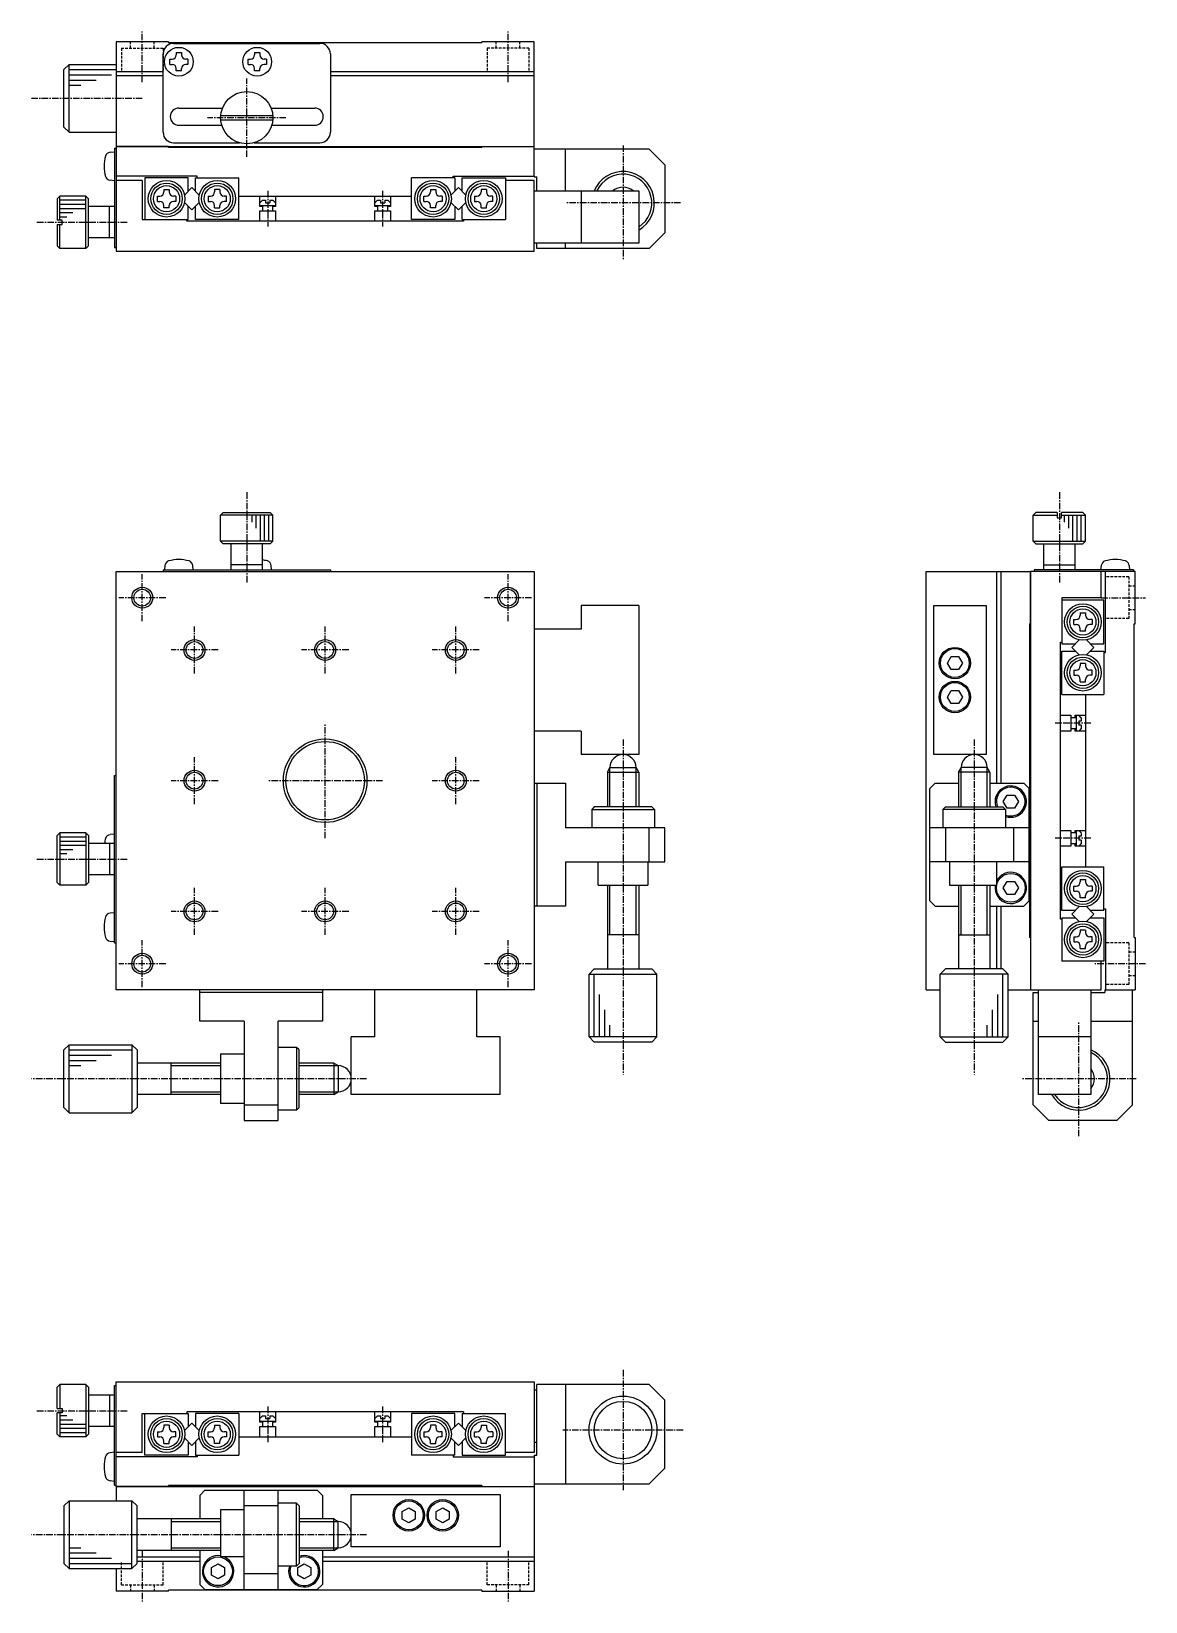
# Model space of a CAD drawing. Extents: x 1043 to 1507, y 99 to 399.
# Drawn here: x 1293.5 to 1506.7, y 99.1 to 399.4 of the extents above; entities that cross this region are included whole.
import ezdxf

# ---------------------------------------------------------------- set-up
doc = ezdxf.new("R2010")
doc.units = 0
doc.linetypes.add('CENTER', pattern=[2, 1.25, -0.25, 0.25, -0.25])
doc.linetypes.add('DASHED', pattern=[0.75, 0.5, -0.25])
doc.layers.get('0').update_dxf_attribs({"linetype": 'CONTINUOUS'})
doc.layers.add('CENTER', color=1, linetype='CENTER')

msp = doc.modelspace()

# ---------------------------------------------------------------- linework, layer by layer
at = {"color": 7, "linetype": 'CONTINUOUS'}
for p, q in [((1309.67, 397.36), (1309.67, 377.36)), ((1319.67, 397.36), (1309.67, 397.36)), ((1319.67, 397.36), (1319.67, 397.16)), ((1379.67, 397.16), (1319.67, 397.16)), ((1320.67, 397.06), (1348.67, 397.06)), ((1379.67, 397.16), (1379.67, 397.36)), ((1389.67, 397.36), (1379.67, 397.36)), ((1389.67, 377.36), (1389.67, 397.36)), ((1318.67, 380.06), (1318.67, 395.06)), ((1319.92, 394.06), (1320.37, 394.06)), ((1319.92, 393.06), (1319.92, 394.06)), ((1321.17, 395.31), (1321.17, 394.86)), ((1321.17, 395.31), (1322.17, 395.31)), ((1322.17, 395.31), (1322.17, 394.86)), ((1323.42, 394.06), (1322.97, 394.06)), ((1323.42, 394.06), (1323.42, 393.06)), ((1334.92, 394.06), (1335.37, 394.06)), ((1334.92, 393.06), (1334.92, 394.06)), ((1336.17, 395.31), (1336.17, 394.86)), ((1336.17, 395.31), (1337.17, 395.31)), ((1337.17, 395.31), (1337.17, 394.86)), ((1338.42, 394.06), (1337.97, 394.06)), ((1338.42, 394.06), (1338.42, 393.06)), ((1350.67, 395.06), (1350.67, 380.06)), ((1299.67, 392.06), (1300.67, 393.06)), ((1299.67, 381.06), (1299.67, 392.06)), ((1300.67, 393.06), (1309.67, 393.06)), ((1318.67, 391.66), (1309.67, 391.66)), ((1318.67, 390.86), (1309.67, 390.86)), ((1319.92, 393.06), (1320.37, 393.06)), ((1321.17, 391.81), (1321.17, 392.26)), ((1322.17, 391.81), (1321.17, 391.81)), ((1322.17, 391.81), (1322.17, 392.26)), ((1323.42, 393.06), (1322.97, 393.06)), ((1334.92, 393.06), (1335.37, 393.06)), ((1336.17, 391.81), (1336.17, 392.26)), ((1337.17, 391.81), (1336.17, 391.81)), ((1337.17, 391.81), (1337.17, 392.26)), ((1338.42, 393.06), (1337.97, 393.06)), ((1389.67, 391.66), (1350.67, 391.66)), ((1389.67, 390.86), (1350.67, 390.86)), ((1321.67, 384.71), (1330.03, 384.71)), ((1339.32, 384.71), (1347.67, 384.71)), ((1321.67, 381.41), (1329.89, 381.41)), ((1329.69, 383.26), (1339.66, 383.26)), ((1329.69, 382.46), (1339.66, 382.46)), ((1339.46, 381.41), (1347.67, 381.41)), ((1299.67, 381.06), (1300.67, 380.06)), ((1300.67, 380.06), (1309.67, 380.06)), ((1308.53, 376.24), (1309.37, 376.31)), ((1309.37, 377.06), (1309.67, 377.06)), ((1309.37, 377.06), (1309.37, 358.06)), ((1319.67, 377.36), (1309.67, 377.36)), ((1309.67, 377.36), (1309.67, 357.36)), ((1309.67, 377.36), (1389.67, 377.36)), ((1319.67, 377.16), (1319.67, 377.36)), ((1379.67, 377.16), (1319.67, 377.16)), ((1320.67, 378.06), (1333.27, 378.06)), ((1336.07, 378.06), (1348.67, 378.06)), ((1379.67, 377.16), (1379.67, 377.36)), ((1379.67, 377.36), (1389.67, 377.36)), ((1389.67, 371.56), (1389.67, 377.36)), ((1411.67, 376.86), (1389.67, 376.86)), ((1395.67, 368.86), (1395.67, 376.86)), ((1411.67, 376.86), (1414.67, 373.86)), ((1414.67, 373.86), (1414.67, 360.86)), ((1309.37, 370.81), (1308.53, 370.89)), ((1325.17, 371.66), (1309.67, 371.66)), ((1314.67, 370.86), (1309.67, 370.86)), ((1314.67, 370.86), (1314.67, 363.36)), ((1315.17, 371.36), (1315.17, 363.36)), ((1323.47, 371.36), (1315.17, 371.36)), ((1324.17, 369.48), (1322.75, 368.06)), ((1323.47, 368.78), (1323.47, 371.36)), ((1325.59, 368.06), (1324.17, 369.48)), ((1324.87, 368.78), (1324.87, 371.36)), ((1324.87, 371.36), (1333.17, 371.36)), ((1325.17, 371.36), (1325.17, 371.66)), ((1333.17, 363.36), (1333.17, 371.36)), ((1374.47, 371.36), (1366.17, 371.36)), ((1366.17, 363.36), (1366.17, 371.36)), ((1373.75, 368.06), (1375.17, 369.48)), ((1374.17, 371.36), (1374.17, 371.66)), ((1374.17, 371.66), (1389.67, 371.66)), ((1374.47, 371.36), (1374.47, 368.78)), ((1375.17, 369.48), (1376.59, 368.06)), ((1375.87, 368.78), (1375.87, 371.36)), ((1375.87, 371.36), (1384.17, 371.36)), ((1384.17, 371.36), (1384.17, 363.36)), ((1389.67, 370.86), (1384.17, 370.86)), ((1389.67, 371.56), (1390.17, 371.56)), ((1389.67, 357.36), (1389.67, 370.86)), ((1390.17, 368.86), (1390.17, 371.56)), ((1298.87, 367.86), (1298.37, 367.36)), ((1298.37, 367.36), (1298.37, 363.26)), ((1303.87, 367.86), (1298.87, 367.86)), ((1304.37, 367.36), (1303.87, 367.86)), ((1304.37, 358.36), (1304.37, 367.36)), ((1317.57, 367.86), (1318.02, 367.86)), ((1317.57, 366.86), (1317.57, 367.86)), ((1317.57, 366.86), (1318.02, 366.86)), ((1318.82, 369.11), (1318.82, 368.66)), ((1318.82, 369.11), (1319.82, 369.11)), ((1319.82, 369.11), (1319.82, 368.66)), ((1321.07, 367.86), (1320.62, 367.86)), ((1321.07, 366.86), (1320.62, 366.86)), ((1321.07, 367.86), (1321.07, 366.86)), ((1322.75, 366.66), (1324.17, 365.24)), ((1324.17, 365.24), (1325.59, 366.66)), ((1327.27, 367.86), (1327.72, 367.86)), ((1327.27, 367.86), (1327.27, 366.86)), ((1327.27, 366.86), (1327.72, 366.86)), ((1328.52, 369.11), (1328.52, 368.66)), ((1329.52, 369.11), (1328.52, 369.11)), ((1329.52, 369.11), (1329.52, 368.66)), ((1330.77, 367.86), (1330.32, 367.86)), ((1330.77, 366.86), (1330.32, 366.86)), ((1330.77, 366.86), (1330.77, 367.86)), ((1333.17, 367.86), (1366.17, 367.86)), ((1337.17, 365.86), (1337.17, 367.86)), ((1337.67, 367.06), (1337.17, 366.56)), ((1337.67, 367.06), (1338.27, 367.06)), ((1338.27, 367.06), (1338.27, 366.56)), ((1338.27, 366.56), (1339.07, 366.56)), ((1339.07, 367.06), (1339.07, 366.56)), ((1339.07, 367.06), (1339.67, 367.06)), ((1339.67, 367.06), (1340.17, 366.56)), ((1340.17, 367.86), (1340.17, 365.86)), ((1359.17, 365.86), (1359.17, 367.86)), ((1359.67, 367.06), (1359.17, 366.56)), ((1359.67, 367.06), (1360.27, 367.06)), ((1360.27, 367.06), (1360.27, 366.56)), ((1360.27, 366.56), (1361.07, 366.56)), ((1361.07, 367.06), (1361.07, 366.56)), ((1361.07, 367.06), (1361.67, 367.06)), ((1361.67, 367.06), (1362.17, 366.56)), ((1362.17, 367.86), (1362.17, 365.86)), ((1368.57, 367.86), (1369.02, 367.86)), ((1368.57, 366.86), (1368.57, 367.86)), ((1368.57, 366.86), (1369.02, 366.86)), ((1369.82, 369.11), (1369.82, 368.66)), ((1369.82, 369.11), (1370.82, 369.11)), ((1370.82, 369.11), (1370.82, 368.66)), ((1372.07, 367.86), (1371.62, 367.86)), ((1372.07, 366.86), (1371.62, 366.86)), ((1372.07, 367.86), (1372.07, 366.86)), ((1375.17, 365.24), (1373.75, 366.66)), ((1376.59, 366.66), (1375.17, 365.24)), ((1378.27, 367.86), (1378.72, 367.86)), ((1378.27, 367.86), (1378.27, 366.86)), ((1378.27, 366.86), (1378.72, 366.86)), ((1379.52, 369.11), (1379.52, 368.66)), ((1380.52, 369.11), (1379.52, 369.11)), ((1380.52, 369.11), (1380.52, 368.66)), ((1381.77, 367.86), (1381.32, 367.86)), ((1381.77, 366.86), (1381.32, 366.86)), ((1381.77, 366.86), (1381.77, 367.86)), ((1389.67, 368.86), (1409.67, 368.86)), ((1398.67, 368.86), (1398.67, 358.86)), ((1409.67, 368.86), (1409.67, 358.86)), ((1309.37, 365.86), (1304.37, 365.86)), ((1308.37, 359.86), (1308.37, 365.86)), ((1318.82, 365.61), (1318.82, 366.06)), ((1319.82, 365.61), (1318.82, 365.61)), ((1319.82, 365.61), (1319.82, 366.06)), ((1323.47, 363.36), (1323.47, 365.94)), ((1324.87, 363.36), (1324.87, 365.94)), ((1328.52, 365.61), (1328.52, 366.06)), ((1328.52, 365.61), (1329.52, 365.61)), ((1329.52, 365.61), (1329.52, 366.06)), ((1337.17, 366.06), (1340.17, 366.06)), ((1337.67, 365.86), (1337.17, 365.86)), ((1337.17, 365.06), (1340.17, 365.06)), ((1337.17, 363.06), (1337.17, 365.06)), ((1337.67, 366.06), (1337.67, 365.06)), ((1339.67, 365.06), (1339.67, 366.06)), ((1340.17, 365.86), (1339.67, 365.86)), ((1340.17, 365.06), (1340.17, 363.06)), ((1359.17, 366.06), (1362.17, 366.06)), ((1359.67, 365.86), (1359.17, 365.86)), ((1359.17, 363.06), (1359.17, 365.06)), ((1359.17, 365.06), (1362.17, 365.06)), ((1359.67, 366.06), (1359.67, 365.06)), ((1361.67, 365.06), (1361.67, 366.06)), ((1362.17, 365.86), (1361.67, 365.86)), ((1362.17, 365.06), (1362.17, 363.06)), ((1369.82, 365.61), (1369.82, 366.06)), ((1370.82, 365.61), (1369.82, 365.61)), ((1370.82, 365.61), (1370.82, 366.06)), ((1374.47, 365.94), (1374.47, 363.36)), ((1375.87, 363.36), (1375.87, 365.94)), ((1379.52, 365.61), (1379.52, 366.06)), ((1379.52, 365.61), (1380.52, 365.61)), ((1380.52, 365.61), (1380.52, 366.06)), ((1299.37, 363.26), (1298.37, 363.26)), ((1298.37, 362.46), (1299.37, 362.46)), ((1298.37, 362.46), (1298.37, 358.36)), ((1299.37, 362.46), (1299.37, 363.26)), ((1314.67, 363.36), (1323.47, 363.36)), ((1323.17, 363.06), (1323.17, 363.36)), ((1376.17, 363.06), (1323.17, 363.06)), ((1333.17, 363.36), (1324.87, 363.36)), ((1374.47, 363.36), (1366.17, 363.36)), ((1375.87, 363.36), (1384.17, 363.36)), ((1376.17, 363.36), (1376.17, 363.06)), ((1411.67, 357.86), (1414.67, 360.86)), ((1298.37, 358.36), (1298.87, 357.86)), ((1303.87, 357.86), (1298.87, 357.86)), ((1303.87, 357.86), (1304.37, 358.36)), ((1309.37, 359.86), (1304.37, 359.86)), ((1309.37, 358.06), (1309.67, 358.06)), ((1309.67, 357.36), (1389.67, 357.36)), ((1409.67, 358.86), (1389.67, 358.86)), ((1390.17, 357.86), (1390.17, 358.86)), ((1411.67, 357.86), (1390.17, 357.86)), ((1395.67, 357.86), (1395.67, 358.86)), ((1329.67, 306.86), (1330.17, 307.36)), ((1329.67, 301.86), (1329.67, 306.86)), ((1330.17, 307.36), (1339.17, 307.36)), ((1339.17, 307.36), (1339.67, 306.86)), ((1339.67, 301.86), (1339.67, 306.86)), ((1485.67, 307.36), (1485.17, 306.86)), ((1485.17, 301.86), (1485.17, 306.86)), ((1489.77, 307.36), (1485.67, 307.36)), ((1489.77, 307.36), (1489.77, 306.36)), ((1489.77, 306.36), (1490.57, 306.36)), ((1494.67, 307.36), (1490.57, 307.36)), ((1490.57, 306.36), (1490.57, 307.36)), ((1495.17, 306.86), (1494.67, 307.36)), ((1495.17, 301.86), (1495.17, 306.86)), ((1330.17, 301.36), (1329.67, 301.86)), ((1339.17, 301.36), (1330.17, 301.36)), ((1331.67, 296.36), (1331.67, 301.36)), ((1337.67, 296.36), (1337.67, 301.36)), ((1339.67, 301.86), (1339.17, 301.36)), ((1485.17, 301.86), (1485.67, 301.36)), ((1485.67, 301.36), (1494.67, 301.36)), ((1487.17, 296.36), (1487.17, 301.36)), ((1493.17, 296.36), (1493.17, 301.36)), ((1494.67, 301.36), (1495.17, 301.86)), ((1337.67, 297.36), (1331.67, 297.36)), ((1487.17, 297.36), (1493.17, 297.36)), ((1309.67, 296.06), (1389.67, 296.06)), ((1309.67, 216.06), (1309.67, 296.06)), ((1318.67, 296.36), (1318.67, 296.06)), ((1318.67, 296.36), (1350.67, 296.36)), ((1319, 297.21), (1318.92, 296.36)), ((1324.42, 296.36), (1324.35, 297.21)), ((1339.42, 296.36), (1339.35, 297.21)), ((1350.67, 296.36), (1350.67, 296.06)), ((1389.67, 296.06), (1389.67, 216.06)), ((1464.67, 296.06), (1484.67, 296.06)), ((1464.67, 216.06), (1464.67, 296.06)), ((1478.17, 296.06), (1478.17, 255.56)), ((1478.97, 296.06), (1478.97, 255.56)), ((1484.67, 286.06), (1484.67, 296.06)), ((1504.67, 296.06), (1484.67, 296.06)), ((1484.67, 296.06), (1484.67, 216.06)), ((1485.37, 296.36), (1485.37, 296.06)), ((1504.37, 296.36), (1485.37, 296.36)), ((1498.12, 296.36), (1498.2, 297.21)), ((1498.17, 291.06), (1498.17, 296.06)), ((1498.97, 280.56), (1498.97, 296.06)), ((1503.55, 297.21), (1503.62, 296.36)), ((1504.37, 296.36), (1504.37, 296.06)), ((1504.67, 286.06), (1504.67, 296.06)), ((1398.67, 289.56), (1398.67, 285.06)), ((1409.67, 289.56), (1398.67, 289.56)), ((1409.67, 289.56), (1409.67, 261.06)), ((1466.17, 261.06), (1466.17, 289.56)), ((1466.17, 289.56), (1476.17, 289.56)), ((1476.17, 289.56), (1476.17, 261.06)), ((1498.17, 291.06), (1490.67, 291.06)), ((1490.67, 291.06), (1490.67, 282.26)), ((1498.67, 290.56), (1490.67, 290.56)), ((1498.67, 282.26), (1498.67, 290.56)), ((1484.47, 286.06), (1484.47, 226.06)), ((1484.47, 286.06), (1484.67, 286.06)), ((1492.92, 286.91), (1493.37, 286.91)), ((1492.92, 285.91), (1492.92, 286.91)), ((1492.92, 285.91), (1493.37, 285.91)), ((1494.17, 288.16), (1494.17, 287.71)), ((1494.17, 288.16), (1495.17, 288.16)), ((1495.17, 288.16), (1495.17, 287.71)), ((1496.42, 286.91), (1495.97, 286.91)), ((1496.42, 285.91), (1495.97, 285.91)), ((1496.42, 286.91), (1496.42, 285.91)), ((1504.47, 286.06), (1504.67, 286.06)), ((1504.47, 226.06), (1504.47, 286.06)), ((1398.67, 285.06), (1389.67, 285.06)), ((1490.37, 282.56), (1490.67, 282.56)), ((1490.37, 229.56), (1490.37, 282.56)), ((1493.97, 282.98), (1492.55, 281.56)), ((1494.17, 284.66), (1494.17, 285.11)), ((1495.17, 284.66), (1494.17, 284.66)), ((1495.17, 284.66), (1495.17, 285.11)), ((1496.79, 281.56), (1495.37, 282.98)), ((1468.73, 278.56), (1469.45, 279.81)), ((1469.45, 279.81), (1470.89, 279.81)), ((1470.89, 279.81), (1471.62, 278.56)), ((1490.67, 282.26), (1493.25, 282.26)), ((1490.67, 280.86), (1493.25, 280.86)), ((1490.67, 272.56), (1490.67, 280.86)), ((1492.55, 281.56), (1493.97, 280.14)), ((1495.37, 280.14), (1496.79, 281.56)), ((1496.09, 282.26), (1498.67, 282.26)), ((1496.09, 280.86), (1498.67, 280.86)), ((1498.67, 280.86), (1498.67, 272.56)), ((1498.67, 280.56), (1498.97, 280.56)), ((1469.45, 277.31), (1468.73, 278.56)), ((1470.89, 277.31), (1469.45, 277.31)), ((1471.62, 278.56), (1470.89, 277.31)), ((1492.92, 277.21), (1493.37, 277.21)), ((1492.92, 277.21), (1492.92, 276.21)), ((1494.17, 278.46), (1494.17, 278.01)), ((1495.17, 278.46), (1494.17, 278.46)), ((1495.17, 278.46), (1495.17, 278.01)), ((1496.42, 277.21), (1495.97, 277.21)), ((1496.42, 276.21), (1496.42, 277.21)), ((1468.73, 272.06), (1469.45, 273.31)), ((1469.45, 273.31), (1470.89, 273.31)), ((1470.89, 273.31), (1471.62, 272.06)), ((1492.92, 276.21), (1493.37, 276.21)), ((1494.17, 274.96), (1494.17, 275.41)), ((1494.17, 274.96), (1495.17, 274.96)), ((1495.17, 274.96), (1495.17, 275.41)), ((1496.42, 276.21), (1495.97, 276.21)), ((1469.45, 270.81), (1468.73, 272.06)), ((1470.89, 270.81), (1469.45, 270.81)), ((1471.62, 272.06), (1470.89, 270.81)), ((1490.67, 272.56), (1498.67, 272.56)), ((1495.17, 272.56), (1495.17, 239.56)), ((1490.37, 268.56), (1492.37, 268.56)), ((1492.37, 268.56), (1492.37, 265.56)), ((1493.37, 268.06), (1492.37, 268.06)), ((1493.17, 268.56), (1495.17, 268.56)), ((1493.17, 268.06), (1493.17, 268.56)), ((1493.37, 268.56), (1493.37, 265.56)), ((1494.37, 268.06), (1493.87, 268.56)), ((1493.87, 267.46), (1493.87, 266.66)), ((1494.37, 267.46), (1493.87, 267.46)), ((1494.37, 268.06), (1494.37, 267.46)), ((1398.67, 265.56), (1389.67, 265.56)), ((1398.67, 265.56), (1398.67, 261.06)), ((1492.37, 265.56), (1490.37, 265.56)), ((1492.37, 266.06), (1493.37, 266.06)), ((1493.17, 265.56), (1493.17, 266.06)), ((1495.17, 265.56), (1493.17, 265.56)), ((1494.37, 266.66), (1493.87, 266.66)), ((1494.37, 266.06), (1493.87, 265.56)), ((1494.37, 266.66), (1494.37, 266.06)), ((1409.67, 261.06), (1398.67, 261.06)), ((1403.67, 257.7), (1404.17, 258.56)), ((1404.17, 258.56), (1409.17, 258.56)), ((1409.67, 257.7), (1409.17, 258.56)), ((1476.17, 261.06), (1466.17, 261.06)), ((1470.87, 257.7), (1471.37, 258.56)), ((1476.37, 258.56), (1471.37, 258.56)), ((1476.87, 257.7), (1476.37, 258.56)), ((1309.37, 257.06), (1309.67, 257.06)), ((1309.37, 225.06), (1309.37, 257.06)), ((1389.67, 255.56), (1395.67, 255.56)), ((1390.17, 255.56), (1390.17, 232.06)), ((1395.67, 255.56), (1395.67, 247.06)), ((1403.67, 257.7), (1409.67, 257.7)), ((1403.67, 257.7), (1403.67, 251.06)), ((1409.67, 257.7), (1409.67, 251.06)), ((1466.37, 255.56), (1465.37, 254.56)), ((1466.37, 255.56), (1470.87, 255.56)), ((1470.87, 257.7), (1470.87, 251.06)), ((1476.87, 257.7), (1470.87, 257.7)), ((1476.87, 257.7), (1476.87, 251.06)), ((1476.87, 255.56), (1483.37, 255.56)), ((1484.37, 254.56), (1483.37, 255.56)), ((1465.37, 233.06), (1465.37, 254.56)), ((1479.43, 252.06), (1480.15, 253.31)), ((1480.15, 253.31), (1481.59, 253.31)), ((1481.59, 253.31), (1482.32, 252.06)), ((1484.37, 233.06), (1484.37, 254.56)), ((1401.17, 251.06), (1400.67, 250.56)), ((1400.67, 250.56), (1400.67, 247.06)), ((1412.17, 251.06), (1401.17, 251.06)), ((1412.17, 251.06), (1412.67, 250.56)), ((1412.67, 250.56), (1412.67, 247.06)), ((1468.37, 251.06), (1467.87, 250.56)), ((1467.87, 250.56), (1467.87, 247.06)), ((1468.37, 251.06), (1479.37, 251.06)), ((1479.37, 251.06), (1479.87, 250.56)), ((1480.15, 250.81), (1479.43, 252.06)), ((1479.87, 250.56), (1479.87, 247.06)), ((1481.59, 250.81), (1480.15, 250.81)), ((1482.32, 252.06), (1481.59, 250.81)), ((1414.67, 247.06), (1395.67, 247.06)), ((1411.67, 240.56), (1411.67, 247.06)), ((1414.67, 240.56), (1414.67, 247.06)), ((1484.37, 247.06), (1465.37, 247.06)), ((1468.37, 247.06), (1468.37, 240.56)), ((1481.37, 247.06), (1481.37, 240.56)), ((1490.37, 246.56), (1492.37, 246.56)), ((1492.37, 246.56), (1492.37, 243.56)), ((1493.17, 246.56), (1495.17, 246.56)), ((1493.17, 246.06), (1493.17, 246.56)), ((1493.37, 246.56), (1493.37, 243.56)), ((1494.37, 246.06), (1493.87, 246.56)), ((1298.37, 245.56), (1298.87, 246.06)), ((1298.37, 236.56), (1298.37, 245.56)), ((1303.87, 246.06), (1298.87, 246.06)), ((1303.87, 246.06), (1304.37, 245.56)), ((1304.37, 245.56), (1304.37, 236.56)), ((1309.37, 244.06), (1304.37, 244.06)), ((1308.37, 244.06), (1308.37, 238.06)), ((1309.37, 245.81), (1308.53, 245.74)), ((1492.37, 243.56), (1490.37, 243.56)), ((1493.37, 246.06), (1492.37, 246.06)), ((1492.37, 244.06), (1493.37, 244.06)), ((1493.17, 243.56), (1493.17, 244.06)), ((1495.17, 243.56), (1493.17, 243.56)), ((1493.87, 245.46), (1493.87, 244.66)), ((1494.37, 245.46), (1493.87, 245.46)), ((1494.37, 244.66), (1493.87, 244.66)), ((1494.37, 244.06), (1493.87, 243.56)), ((1494.37, 246.06), (1494.37, 245.46)), ((1494.37, 244.66), (1494.37, 244.06)), ((1395.67, 240.56), (1414.67, 240.56)), ((1395.67, 240.56), (1395.67, 232.06)), ((1401.92, 236.06), (1401.92, 240.56)), ((1411.42, 240.56), (1411.42, 236.06)), ((1484.37, 240.56), (1465.37, 240.56)), ((1469.12, 240.56), (1469.12, 236.06)), ((1478.12, 240.56), (1478.12, 236.06)), ((1309.37, 238.06), (1304.37, 238.06)), ((1490.67, 231.26), (1490.67, 239.56)), ((1490.67, 239.56), (1498.67, 239.56)), ((1498.67, 231.26), (1498.67, 239.56)), ((1298.87, 236.06), (1298.37, 236.56)), ((1303.87, 236.06), (1298.87, 236.06)), ((1304.37, 236.56), (1303.87, 236.06)), ((1401.92, 236.06), (1411.42, 236.06)), ((1403.67, 236.06), (1403.67, 220.06)), ((1409.67, 236.06), (1409.67, 220.06)), ((1469.12, 236.06), (1478.12, 236.06)), ((1470.87, 236.06), (1470.87, 220.06)), ((1476.87, 236.06), (1476.87, 220.06)), ((1479.43, 235.56), (1480.15, 236.81)), ((1480.15, 234.31), (1479.43, 235.56)), ((1480.15, 236.81), (1481.59, 236.81)), ((1481.59, 234.31), (1480.15, 234.31)), ((1481.59, 236.81), (1482.32, 235.56)), ((1482.32, 235.56), (1481.59, 234.31)), ((1492.92, 235.91), (1493.37, 235.91)), ((1492.92, 234.91), (1492.92, 235.91)), ((1492.92, 234.91), (1493.37, 234.91)), ((1494.17, 237.16), (1494.17, 236.71)), ((1494.17, 237.16), (1495.17, 237.16)), ((1495.17, 237.16), (1495.17, 236.71)), ((1496.42, 235.91), (1495.97, 235.91)), ((1496.42, 234.91), (1495.97, 234.91)), ((1496.42, 235.91), (1496.42, 234.91)), ((1395.67, 232.06), (1389.67, 232.06)), ((1466.37, 232.06), (1465.37, 233.06)), ((1466.37, 232.06), (1470.87, 232.06)), ((1476.87, 232.06), (1483.37, 232.06)), ((1478.17, 232.06), (1478.17, 220.06)), ((1478.97, 232.06), (1478.97, 220.06)), ((1483.37, 232.06), (1484.37, 233.06)), ((1493.25, 231.26), (1490.67, 231.26)), ((1492.55, 230.56), (1493.97, 231.98)), ((1494.17, 233.66), (1494.17, 234.11)), ((1495.17, 233.66), (1494.17, 233.66)), ((1495.17, 233.66), (1495.17, 234.11)), ((1495.37, 231.98), (1496.79, 230.56)), ((1498.67, 231.26), (1496.09, 231.26)), ((1498.67, 231.56), (1498.97, 231.56)), ((1498.97, 231.56), (1498.97, 216.06)), ((1309.37, 230.81), (1308.53, 230.74)), ((1490.67, 229.56), (1490.37, 229.56)), ((1490.67, 229.86), (1493.25, 229.86)), ((1490.67, 229.86), (1490.67, 221.56)), ((1493.97, 229.14), (1492.55, 230.56)), ((1496.79, 230.56), (1495.37, 229.14)), ((1496.09, 229.86), (1498.67, 229.86)), ((1498.67, 229.86), (1498.67, 221.56)), ((1308.53, 225.39), (1309.37, 225.31)), ((1409.67, 226.56), (1403.67, 226.56)), ((1470.87, 226.56), (1476.87, 226.56)), ((1484.67, 226.06), (1484.47, 226.06)), ((1484.67, 226.06), (1484.67, 216.06)), ((1492.92, 226.21), (1493.37, 226.21)), ((1492.92, 226.21), (1492.92, 225.21)), ((1494.17, 227.46), (1494.17, 227.01)), ((1495.17, 227.46), (1494.17, 227.46)), ((1495.17, 227.46), (1495.17, 227.01)), ((1496.42, 226.21), (1495.97, 226.21)), ((1496.42, 225.21), (1496.42, 226.21)), ((1504.47, 226.06), (1504.67, 226.06)), ((1504.67, 226.06), (1504.67, 216.06)), ((1309.37, 225.06), (1309.67, 225.06)), ((1478.17, 225.06), (1478.17, 220.06)), ((1492.92, 225.21), (1493.37, 225.21)), ((1494.17, 223.96), (1494.17, 224.41)), ((1494.17, 223.96), (1495.17, 223.96)), ((1495.17, 223.96), (1495.17, 224.41)), ((1496.42, 225.21), (1495.97, 225.21)), ((1401.17, 220.06), (1400.17, 219.06)), ((1401.17, 220.06), (1412.17, 220.06)), ((1412.17, 220.06), (1413.17, 219.06)), ((1468.37, 220.06), (1467.37, 219.06)), ((1479.37, 220.06), (1468.37, 220.06)), ((1479.37, 220.06), (1480.37, 219.06)), ((1498.67, 221.56), (1490.67, 221.56)), ((1498.17, 216.06), (1498.17, 221.56)), ((1400.17, 207.06), (1400.17, 219.06)), ((1413.17, 207.06), (1413.17, 219.06)), ((1467.37, 207.06), (1467.37, 219.06)), ((1480.37, 207.06), (1480.37, 219.06)), ((1389.67, 216.06), (1309.67, 216.06)), ((1325.67, 210.06), (1325.67, 216.06)), ((1349.17, 215.56), (1325.67, 215.56)), ((1349.17, 216.06), (1349.17, 210.06)), ((1359.17, 207.06), (1359.17, 216.06)), ((1378.67, 207.06), (1378.67, 216.06)), ((1464.67, 216.06), (1467.37, 216.06)), ((1465.17, 216.06), (1465.37, 216.06)), ((1480.37, 216.06), (1484.67, 216.06)), ((1484.67, 216.06), (1498.17, 216.06)), ((1485.17, 194.06), (1485.17, 215.56)), ((1485.17, 215.56), (1486.17, 215.56)), ((1486.17, 196.06), (1486.17, 216.06)), ((1496.17, 216.06), (1496.17, 196.06)), ((1496.17, 215.56), (1498.87, 215.56)), ((1498.87, 216.06), (1498.87, 215.56)), ((1498.87, 216.06), (1504.67, 216.06)), ((1504.17, 194.06), (1504.17, 216.06)), ((1334.17, 210.06), (1325.67, 210.06)), ((1334.17, 210.06), (1334.17, 191.06)), ((1340.67, 191.06), (1340.67, 210.06)), ((1349.17, 210.06), (1340.67, 210.06)), ((1485.17, 210.06), (1486.17, 210.06)), ((1496.17, 210.06), (1504.17, 210.06)), ((1299.67, 204.56), (1300.67, 205.56)), ((1299.67, 193.56), (1299.67, 204.56)), ((1300.67, 205.56), (1312.67, 205.56)), ((1313.67, 204.56), (1312.67, 205.56)), ((1313.67, 204.56), (1313.67, 193.56)), ((1344.17, 205.06), (1340.67, 205.06)), ((1344.67, 204.56), (1344.17, 205.06)), ((1344.67, 193.56), (1344.67, 204.56)), ((1359.17, 207.06), (1354.67, 207.06)), ((1354.67, 196.06), (1354.67, 207.06)), ((1383.17, 207.06), (1378.67, 207.06)), ((1383.17, 196.06), (1383.17, 207.06)), ((1401.17, 206.06), (1400.17, 207.06)), ((1412.17, 206.06), (1401.17, 206.06)), ((1412.17, 206.06), (1413.17, 207.06)), ((1468.37, 206.06), (1467.37, 207.06)), ((1468.37, 206.06), (1479.37, 206.06)), ((1479.37, 206.06), (1480.37, 207.06)), ((1496.17, 207.06), (1486.17, 207.06)), ((1329.67, 202.06), (1313.67, 202.06)), ((1320.17, 196.06), (1320.17, 202.06)), ((1329.67, 203.81), (1329.67, 194.31)), ((1329.67, 203.81), (1334.17, 203.81)), ((1351.31, 202.06), (1344.67, 202.06)), ((1351.31, 202.06), (1352.17, 201.56)), ((1351.31, 202.06), (1351.31, 196.06)), ((1352.17, 201.56), (1352.17, 196.56)), ((1329.67, 196.06), (1313.67, 196.06)), ((1351.31, 196.06), (1344.67, 196.06)), ((1351.31, 196.06), (1352.17, 196.56)), ((1383.17, 196.06), (1354.67, 196.06)), ((1496.17, 196.06), (1486.17, 196.06)), ((1299.67, 193.56), (1300.67, 192.56)), ((1300.67, 192.56), (1312.67, 192.56)), ((1313.67, 193.56), (1312.67, 192.56)), ((1334.17, 194.31), (1329.67, 194.31)), ((1334.17, 194.06), (1340.67, 194.06)), ((1344.17, 193.06), (1340.67, 193.06)), ((1344.67, 193.56), (1344.17, 193.06)), ((1485.17, 194.06), (1488.17, 191.06)), ((1504.17, 194.06), (1501.17, 191.06)), ((1334.17, 191.06), (1340.67, 191.06)), ((1501.17, 191.06), (1488.17, 191.06)), ((1298.37, 140.06), (1298.87, 140.56)), ((1298.37, 135.96), (1298.37, 140.06)), ((1303.87, 140.56), (1298.87, 140.56)), ((1303.87, 140.56), (1304.37, 140.06)), ((1304.37, 140.06), (1304.37, 131.06)), ((1309.37, 138.56), (1304.37, 138.56)), ((1308.37, 138.56), (1308.37, 132.56)), ((1309.37, 140.36), (1309.67, 140.36)), ((1309.37, 121.36), (1309.37, 140.36)), ((1309.67, 121.06), (1309.67, 141.06)), ((1309.67, 141.06), (1389.67, 141.06)), ((1389.67, 141.06), (1389.67, 127.56)), ((1389.67, 139.56), (1390.17, 139.56)), ((1390.17, 127.06), (1390.17, 140.56)), ((1411.67, 140.56), (1390.17, 140.56)), ((1395.67, 140.56), (1395.67, 121.56)), ((1411.67, 140.56), (1414.67, 137.56)), ((1298.37, 135.96), (1299.37, 135.96)), ((1299.37, 135.16), (1298.37, 135.16)), ((1298.37, 131.06), (1298.37, 135.16)), ((1299.37, 135.96), (1299.37, 135.16)), ((1323.17, 135.36), (1323.17, 135.06)), ((1376.17, 135.36), (1323.17, 135.36)), ((1337.17, 133.36), (1337.17, 135.36)), ((1340.17, 135.36), (1340.17, 133.36)), ((1359.17, 133.36), (1359.17, 135.36)), ((1362.17, 135.36), (1362.17, 133.36)), ((1376.17, 135.36), (1376.17, 135.06)), ((1414.67, 124.56), (1414.67, 137.56)), ((1309.37, 132.56), (1304.37, 132.56)), ((1314.67, 127.56), (1314.67, 135.06)), ((1314.67, 135.06), (1323.47, 135.06)), ((1315.17, 127.06), (1315.17, 135.06)), ((1318.82, 132.81), (1318.82, 132.36)), ((1319.82, 132.81), (1318.82, 132.81)), ((1319.82, 132.81), (1319.82, 132.36)), ((1322.75, 131.76), (1324.17, 133.18)), ((1323.47, 135.06), (1323.47, 132.48)), ((1324.17, 133.18), (1325.59, 131.76)), ((1324.87, 135.06), (1324.87, 132.48)), ((1333.17, 135.06), (1324.87, 135.06)), ((1328.52, 132.81), (1328.52, 132.36)), ((1328.52, 132.81), (1329.52, 132.81)), ((1329.52, 132.81), (1329.52, 132.36)), ((1333.17, 135.06), (1333.17, 127.06)), ((1337.67, 134.56), (1337.17, 134.06)), ((1337.17, 133.56), (1340.17, 133.56)), ((1337.67, 133.36), (1337.17, 133.36)), ((1337.17, 132.56), (1340.17, 132.56)), ((1337.17, 130.56), (1337.17, 132.56)), ((1337.67, 134.56), (1338.27, 134.56)), ((1337.67, 133.56), (1337.67, 132.56)), ((1338.27, 134.56), (1338.27, 134.06)), ((1338.27, 134.06), (1339.07, 134.06)), ((1339.07, 134.56), (1339.07, 134.06)), ((1339.07, 134.56), (1339.67, 134.56)), ((1339.67, 134.56), (1340.17, 134.06)), ((1339.67, 132.56), (1339.67, 133.56)), ((1340.17, 133.36), (1339.67, 133.36)), ((1340.17, 132.56), (1340.17, 130.56)), ((1359.67, 134.56), (1359.17, 134.06)), ((1359.17, 133.56), (1362.17, 133.56)), ((1359.67, 133.36), (1359.17, 133.36)), ((1359.17, 130.56), (1359.17, 132.56)), ((1359.17, 132.56), (1362.17, 132.56)), ((1359.67, 134.56), (1360.27, 134.56)), ((1359.67, 133.56), (1359.67, 132.56)), ((1360.27, 134.56), (1360.27, 134.06)), ((1360.27, 134.06), (1361.07, 134.06)), ((1361.07, 134.56), (1361.07, 134.06)), ((1361.07, 134.56), (1361.67, 134.56)), ((1361.67, 134.56), (1362.17, 134.06)), ((1361.67, 132.56), (1361.67, 133.56)), ((1362.17, 133.36), (1361.67, 133.36)), ((1362.17, 132.56), (1362.17, 130.56)), ((1374.47, 135.06), (1366.17, 135.06)), ((1366.17, 135.06), (1366.17, 127.06)), ((1369.82, 132.81), (1369.82, 132.36)), ((1370.82, 132.81), (1369.82, 132.81)), ((1370.82, 132.81), (1370.82, 132.36)), ((1375.17, 133.18), (1373.75, 131.76)), ((1374.47, 132.48), (1374.47, 135.06)), ((1376.59, 131.76), (1375.17, 133.18)), ((1375.87, 135.06), (1375.87, 132.48)), ((1375.87, 135.06), (1384.17, 135.06)), ((1379.52, 132.81), (1379.52, 132.36)), ((1379.52, 132.81), (1380.52, 132.81)), ((1380.52, 132.81), (1380.52, 132.36)), ((1384.17, 127.06), (1384.17, 135.06)), ((1298.87, 130.56), (1298.37, 131.06)), ((1303.87, 130.56), (1298.87, 130.56)), ((1304.37, 131.06), (1303.87, 130.56)), ((1317.57, 131.56), (1318.02, 131.56)), ((1317.57, 131.56), (1317.57, 130.56)), ((1317.57, 130.56), (1318.02, 130.56)), ((1318.82, 129.31), (1318.82, 129.76)), ((1318.82, 129.31), (1319.82, 129.31)), ((1319.82, 129.31), (1319.82, 129.76)), ((1321.07, 131.56), (1320.62, 131.56)), ((1321.07, 130.56), (1320.62, 130.56)), ((1321.07, 130.56), (1321.07, 131.56)), ((1324.17, 128.94), (1322.75, 130.36)), ((1323.47, 129.64), (1323.47, 127.06)), ((1325.59, 130.36), (1324.17, 128.94)), ((1324.87, 129.64), (1324.87, 127.06)), ((1327.27, 131.56), (1327.72, 131.56)), ((1327.27, 130.56), (1327.27, 131.56)), ((1327.27, 130.56), (1327.72, 130.56)), ((1328.52, 129.31), (1328.52, 129.76)), ((1329.52, 129.31), (1328.52, 129.31)), ((1329.52, 129.31), (1329.52, 129.76)), ((1330.77, 131.56), (1330.32, 131.56)), ((1330.77, 130.56), (1330.32, 130.56)), ((1330.77, 131.56), (1330.77, 130.56)), ((1333.17, 130.56), (1366.17, 130.56)), ((1368.57, 131.56), (1369.02, 131.56)), ((1368.57, 131.56), (1368.57, 130.56)), ((1368.57, 130.56), (1369.02, 130.56)), ((1369.82, 129.31), (1369.82, 129.76)), ((1369.82, 129.31), (1370.82, 129.31)), ((1370.82, 129.31), (1370.82, 129.76)), ((1372.07, 131.56), (1371.62, 131.56)), ((1372.07, 130.56), (1371.62, 130.56)), ((1372.07, 130.56), (1372.07, 131.56)), ((1373.75, 130.36), (1375.17, 128.94)), ((1374.47, 127.06), (1374.47, 129.64)), ((1375.17, 128.94), (1376.59, 130.36)), ((1375.87, 129.64), (1375.87, 127.06)), ((1378.27, 131.56), (1378.72, 131.56)), ((1378.27, 130.56), (1378.27, 131.56)), ((1378.27, 130.56), (1378.72, 130.56)), ((1379.52, 129.31), (1379.52, 129.76)), ((1380.52, 129.31), (1379.52, 129.31)), ((1380.52, 129.31), (1380.52, 129.76)), ((1381.77, 131.56), (1381.32, 131.56)), ((1381.77, 130.56), (1381.32, 130.56)), ((1381.77, 131.56), (1381.77, 130.56)), ((1389.67, 129.56), (1390.17, 129.56)), ((1309.37, 127.61), (1308.53, 127.54)), ((1314.67, 127.56), (1309.67, 127.56)), ((1325.17, 126.76), (1309.67, 126.76)), ((1323.47, 127.06), (1315.17, 127.06)), ((1324.87, 127.06), (1333.17, 127.06)), ((1325.17, 127.06), (1325.17, 126.76)), ((1374.47, 127.06), (1366.17, 127.06)), ((1374.17, 127.06), (1374.17, 126.76)), ((1374.17, 126.76), (1389.67, 126.76)), ((1375.87, 127.06), (1384.17, 127.06)), ((1389.67, 127.56), (1384.17, 127.56)), ((1389.67, 127.06), (1390.17, 127.06)), ((1389.67, 127.06), (1389.67, 121.06)), ((1414.67, 124.56), (1411.67, 121.56)), ((1308.53, 122.19), (1309.37, 122.11)), ((1309.37, 121.36), (1309.67, 121.36)), ((1319.67, 121.06), (1309.67, 121.06)), ((1309.67, 121.06), (1309.67, 118.36)), ((1309.67, 121.06), (1389.67, 121.06)), ((1309.67, 120.56), (1309.67, 120.36)), ((1379.67, 121.26), (1319.67, 121.26)), ((1325.67, 119.36), (1326.67, 120.36)), ((1326.67, 120.36), (1348.17, 120.36)), ((1334.17, 101.36), (1334.17, 120.36)), ((1340.67, 101.36), (1340.67, 120.36)), ((1349.17, 119.36), (1348.17, 120.36)), ((1379.67, 121.26), (1379.67, 121.06)), ((1379.67, 121.06), (1389.67, 121.06)), ((1389.67, 121.56), (1411.67, 121.56)), ((1389.67, 121.06), (1389.67, 101.06)), ((1299.67, 117.36), (1300.67, 118.36)), ((1299.67, 117.36), (1299.67, 106.36)), ((1300.67, 118.36), (1312.67, 118.36)), ((1313.67, 117.36), (1312.67, 118.36)), ((1313.67, 106.36), (1313.67, 117.36)), ((1325.67, 119.36), (1325.67, 114.86)), ((1340.67, 117.36), (1334.17, 117.36)), ((1344.17, 117.86), (1340.67, 117.86)), ((1344.67, 117.36), (1344.17, 117.86)), ((1344.67, 117.36), (1344.67, 106.36)), ((1349.17, 119.36), (1349.17, 114.86)), ((1354.67, 109.56), (1354.67, 119.56)), ((1354.67, 119.56), (1383.17, 119.56)), ((1383.17, 119.56), (1383.17, 109.56)), ((1329.67, 114.86), (1313.67, 114.86)), ((1320.17, 114.86), (1320.17, 108.86)), ((1334.17, 116.61), (1329.67, 116.61)), ((1329.67, 116.61), (1329.67, 107.61)), ((1351.31, 114.86), (1344.67, 114.86)), ((1351.31, 108.86), (1351.31, 114.86)), ((1351.31, 114.86), (1352.17, 114.36)), ((1352.17, 109.36), (1352.17, 114.36)), ((1364.42, 116.28), (1365.67, 117)), ((1364.42, 114.84), (1364.42, 116.28)), ((1365.67, 114.12), (1364.42, 114.84)), ((1365.67, 117), (1366.92, 116.28)), ((1366.92, 114.84), (1365.67, 114.12)), ((1366.92, 116.28), (1366.92, 114.84)), ((1370.92, 116.28), (1372.17, 117)), ((1370.92, 114.84), (1370.92, 116.28)), ((1372.17, 114.12), (1370.92, 114.84)), ((1372.17, 117), (1373.42, 116.28)), ((1373.42, 114.84), (1372.17, 114.12)), ((1373.42, 116.28), (1373.42, 114.84)), ((1329.67, 108.86), (1313.67, 108.86)), ((1325.67, 108.86), (1325.67, 102.36)), ((1351.31, 108.86), (1344.67, 108.86)), ((1349.17, 108.86), (1349.17, 102.36)), ((1351.31, 108.86), (1352.17, 109.36)), ((1383.17, 109.56), (1354.67, 109.56)), ((1299.67, 106.36), (1300.67, 105.36)), ((1300.67, 105.36), (1312.67, 105.36)), ((1309.67, 105.36), (1309.67, 101.06)), ((1313.67, 106.36), (1312.67, 105.36)), ((1318.67, 107.56), (1313.67, 107.56)), ((1325.67, 107.56), (1313.67, 107.56)), ((1325.67, 106.76), (1313.67, 106.76)), ((1327.92, 105.58), (1329.17, 106.3)), ((1327.92, 104.14), (1327.92, 105.58)), ((1329.17, 106.3), (1330.42, 105.58)), ((1334.17, 107.61), (1329.67, 107.61)), ((1330.42, 105.58), (1330.42, 104.14)), ((1344.17, 105.86), (1340.67, 105.86)), ((1344.67, 106.36), (1344.17, 105.86)), ((1344.42, 105.58), (1345.67, 106.3)), ((1344.42, 104.14), (1344.42, 105.58)), ((1345.67, 106.3), (1346.92, 105.58)), ((1346.92, 105.58), (1346.92, 104.14)), ((1389.67, 107.56), (1349.17, 107.56)), ((1389.67, 106.76), (1349.17, 106.76)), ((1325.67, 102.36), (1326.67, 101.36)), ((1329.17, 103.42), (1327.92, 104.14)), ((1330.42, 104.14), (1329.17, 103.42)), ((1340.67, 104.36), (1334.17, 104.36)), ((1345.67, 103.42), (1344.42, 104.14)), ((1346.92, 104.14), (1345.67, 103.42)), ((1348.17, 101.36), (1349.17, 102.36)), ((1319.67, 101.06), (1309.67, 101.06)), ((1379.67, 101.26), (1319.67, 101.26)), ((1319.67, 101.06), (1319.67, 101.26)), ((1326.67, 101.36), (1348.17, 101.36)), ((1379.67, 101.26), (1379.67, 101.06)), ((1379.67, 101.06), (1389.67, 101.06))]:
    msp.add_line(p, q, dxfattribs=at)
at = {"color": 3, "linetype": 'DASHED'}
for p, q in [((1312.42, 396.16), (1312.42, 397.36)), ((1316.92, 396.16), (1316.92, 397.36)), ((1382.42, 396.16), (1382.42, 397.36)), ((1386.92, 396.16), (1386.92, 397.36)), ((1310.67, 396.16), (1310.67, 391.66)), ((1310.67, 396.16), (1318.67, 396.16)), ((1318.67, 396.16), (1318.67, 391.66)), ((1388.67, 396.16), (1380.67, 396.16)), ((1380.67, 396.16), (1380.67, 391.66)), ((1388.67, 396.16), (1388.67, 391.66)), ((1503.47, 295.06), (1498.97, 295.06)), ((1503.47, 295.06), (1503.47, 287.06)), ((1503.47, 293.31), (1504.67, 293.31)), ((1503.47, 288.81), (1504.67, 288.81)), ((1503.47, 287.06), (1498.97, 287.06)), ((1503.47, 225.06), (1498.97, 225.06)), ((1503.47, 225.06), (1503.47, 217.06)), ((1503.47, 223.31), (1504.67, 223.31)), ((1503.47, 217.06), (1498.97, 217.06)), ((1503.47, 218.81), (1504.67, 218.81)), ((1310.67, 102.26), (1310.67, 106.76)), ((1318.67, 102.26), (1318.67, 106.76)), ((1380.67, 102.26), (1380.67, 106.76)), ((1388.67, 102.26), (1388.67, 106.76)), ((1310.67, 102.26), (1318.67, 102.26)), ((1312.42, 102.26), (1312.42, 101.06)), ((1316.92, 102.26), (1316.92, 101.06)), ((1388.67, 102.26), (1380.67, 102.26)), ((1382.42, 102.26), (1382.42, 101.06)), ((1386.92, 102.26), (1386.92, 101.06))]:
    msp.add_line(p, q, dxfattribs=at)
at = {"color": 3, "linetype": 'CONTINUOUS'}
for p, q in [((1300.67, 380.06), (1300.67, 393.06)), ((1300.67, 392.06), (1309.67, 392.06)), ((1300.67, 391.06), (1308.79, 391.06)), ((1300.67, 390.06), (1305.84, 390.06)), ((1300.67, 389.06), (1302.91, 389.06)), ((1298.87, 363.26), (1298.87, 367.86)), ((1303.87, 367.06), (1298.87, 367.06)), ((1303.87, 357.86), (1303.87, 367.86)), ((1303.87, 366.26), (1298.87, 366.26)), ((1303.87, 365.46), (1298.87, 365.46)), ((1301.37, 364.66), (1298.87, 364.66)), ((1300.25, 363.86), (1298.87, 363.86)), ((1298.87, 357.86), (1298.87, 362.46)), ((1339.67, 306.86), (1329.67, 306.86)), ((1335.67, 305.49), (1335.67, 306.86)), ((1336.47, 304.36), (1336.47, 306.86)), ((1337.27, 301.86), (1337.27, 306.86)), ((1338.07, 301.86), (1338.07, 306.86)), ((1338.87, 301.86), (1338.87, 306.86)), ((1485.17, 306.86), (1489.77, 306.86)), ((1490.57, 306.86), (1495.17, 306.86)), ((1491.17, 305.49), (1491.17, 306.86)), ((1491.97, 304.36), (1491.97, 306.86)), ((1492.77, 301.86), (1492.77, 306.86)), ((1493.57, 301.86), (1493.57, 306.86)), ((1494.37, 301.86), (1494.37, 306.86)), ((1339.67, 301.86), (1329.67, 301.86)), ((1485.17, 301.86), (1495.17, 301.86)), ((1404.17, 251.06), (1404.17, 258.56)), ((1409.17, 251.06), (1409.17, 258.56)), ((1471.37, 251.06), (1471.37, 258.56)), ((1476.37, 251.06), (1476.37, 258.56)), ((1400.67, 250.56), (1412.67, 250.56)), ((1479.87, 250.56), (1467.87, 250.56)), ((1298.87, 246.06), (1298.87, 236.06)), ((1303.87, 245.26), (1298.87, 245.26)), ((1303.87, 244.46), (1298.87, 244.46)), ((1303.87, 243.66), (1298.87, 243.66)), ((1303.87, 246.06), (1303.87, 236.06)), ((1301.37, 242.86), (1298.87, 242.86)), ((1300.25, 242.06), (1298.87, 242.06)), ((1404.17, 226.56), (1404.17, 236.06)), ((1409.17, 226.56), (1409.17, 236.06)), ((1471.37, 226.56), (1471.37, 236.06)), ((1476.37, 226.56), (1476.37, 236.06)), ((1400.17, 219.06), (1413.17, 219.06)), ((1401.17, 207.06), (1401.17, 219.06)), ((1480.37, 219.06), (1467.37, 219.06)), ((1479.37, 207.06), (1479.37, 219.06)), ((1402.17, 207.06), (1402.17, 215.18)), ((1478.37, 207.06), (1478.37, 215.18)), ((1403.17, 207.06), (1403.17, 212.23)), ((1477.37, 207.06), (1477.37, 212.23)), ((1404.17, 207.06), (1404.17, 209.3)), ((1476.37, 207.06), (1476.37, 209.3)), ((1300.67, 192.56), (1300.67, 205.56)), ((1300.67, 204.56), (1312.67, 204.56)), ((1312.67, 205.56), (1312.67, 192.56)), ((1344.17, 205.06), (1344.17, 193.06)), ((1413.17, 207.06), (1400.17, 207.06)), ((1467.37, 207.06), (1480.37, 207.06)), ((1300.67, 203.56), (1308.79, 203.56)), ((1300.67, 202.56), (1305.84, 202.56)), ((1300.67, 201.56), (1302.91, 201.56)), ((1320.17, 201.56), (1329.67, 201.56)), ((1344.67, 201.56), (1352.17, 201.56)), ((1320.17, 196.56), (1329.67, 196.56)), ((1344.67, 196.56), (1352.17, 196.56)), ((1300.25, 134.56), (1298.87, 134.56)), ((1301.37, 133.76), (1298.87, 133.76)), ((1303.87, 132.96), (1298.87, 132.96)), ((1303.87, 132.16), (1298.87, 132.16)), ((1303.87, 131.36), (1298.87, 131.36)), ((1300.67, 118.36), (1300.67, 105.36)), ((1312.67, 105.36), (1312.67, 118.36)), ((1344.17, 105.86), (1344.17, 117.86)), ((1320.17, 114.36), (1329.67, 114.36)), ((1344.67, 114.36), (1352.17, 114.36)), ((1300.67, 109.36), (1302.91, 109.36)), ((1300.67, 108.36), (1305.84, 108.36)), ((1320.17, 109.36), (1329.67, 109.36)), ((1344.67, 109.36), (1352.17, 109.36)), ((1300.67, 107.36), (1308.79, 107.36)), ((1300.67, 106.36), (1312.67, 106.36))]:
    msp.add_line(p, q, dxfattribs=at)
at = {"color": 3}
for p, q in [((1298.87, 140.56), (1298.87, 135.96)), ((1303.87, 140.56), (1303.87, 130.56)), ((1298.87, 135.16), (1298.87, 130.56))]:
    msp.add_line(p, q, dxfattribs=at)
msp.add_line((1319.67, 121.26), (1319.67, 121.06))
at = {"color": 7, "linetype": 'CONTINUOUS'}
for centre, radius in [((1321.67, 393.56), 2.75), ((1336.67, 393.56), 2.75), ((1334.67, 382.86), 5), ((1319.32, 367.36), 3.5), ((1319.32, 367.36), 3), ((1319.32, 367.36), 2.5), ((1329.02, 367.36), 3.5), ((1329.02, 367.36), 3), ((1329.02, 367.36), 2.5), ((1370.32, 367.36), 3.5), ((1370.32, 367.36), 3), ((1370.32, 367.36), 2.5), ((1380.02, 367.36), 3.5), ((1380.02, 367.36), 3), ((1380.02, 367.36), 2.5), ((1314.67, 291.06), 1.6), ((1384.67, 291.06), 1.6), ((1494.67, 286.41), 3.5), ((1494.67, 286.41), 3), ((1494.67, 286.41), 2.5), ((1324.67, 281.06), 1.6), ((1349.67, 281.06), 1.6), ((1374.67, 281.06), 1.6), ((1470.17, 278.56), 3), ((1470.17, 278.56), 2.75), ((1494.67, 276.71), 3.5), ((1494.67, 276.71), 3), ((1494.67, 276.71), 2.5), ((1470.17, 272.06), 3), ((1470.17, 272.06), 2.75), ((1349.67, 256.06), 7.5), ((1324.67, 256.06), 1.6), ((1374.67, 256.06), 1.6), ((1480.87, 235.56), 2.75), ((1494.67, 235.41), 3.5), ((1494.67, 235.41), 3), ((1494.67, 235.41), 2.5), ((1324.67, 231.06), 1.6), ((1349.67, 231.06), 1.6), ((1374.67, 231.06), 1.6), ((1494.67, 225.71), 3.5), ((1494.67, 225.71), 3), ((1494.67, 225.71), 2.5), ((1314.67, 221.06), 1.6), ((1384.67, 221.06), 1.6), ((1406.67, 131.86), 6.5), ((1319.32, 131.06), 3.5), ((1319.32, 131.06), 3), ((1319.32, 131.06), 2.5), ((1329.02, 131.06), 3.5), ((1329.02, 131.06), 3), ((1329.02, 131.06), 2.5), ((1370.32, 131.06), 3.5), ((1370.32, 131.06), 3), ((1370.32, 131.06), 2.5), ((1380.02, 131.06), 3.5), ((1380.02, 131.06), 3), ((1380.02, 131.06), 2.5), ((1365.67, 115.56), 3), ((1365.67, 115.56), 2.75), ((1372.17, 115.56), 3), ((1372.17, 115.56), 2.75), ((1329.17, 104.86), 2.75)]:
    msp.add_circle(centre, radius, dxfattribs=at)
at = {"color": 3, "linetype": 'CONTINUOUS'}
for centre, radius in [((1314.67, 291.06), 2), ((1384.67, 291.06), 2), ((1324.67, 281.06), 2), ((1349.67, 281.06), 2), ((1374.67, 281.06), 2), ((1349.67, 256.06), 8), ((1324.67, 256.06), 2), ((1374.67, 256.06), 2), ((1324.67, 231.06), 2), ((1349.67, 231.06), 2), ((1374.67, 231.06), 2), ((1314.67, 221.06), 2), ((1384.67, 221.06), 2), ((1406.67, 131.86), 5.5)]:
    msp.add_circle(centre, radius, dxfattribs=at)
at = {"color": 7, "linetype": 'CONTINUOUS'}
for centre, radius, start, end in [((1320.67, 395.06), 2, 90, 180), ((1348.67, 395.06), 2, 0, 90), ((1320.37, 394.86), 0.8, 270, 0), ((1322.97, 394.86), 0.8, 180, 270), ((1335.37, 394.86), 0.8, 270, 0), ((1337.97, 394.86), 0.8, 180, 270), ((1320.37, 392.26), 0.8, 0, 90), ((1322.97, 392.26), 0.8, 90, 180), ((1335.37, 392.26), 0.8, 0, 90), ((1337.97, 392.26), 0.8, 90, 180), ((1321.67, 383.06), 1.65, 90, 270), ((1347.67, 383.06), 1.65, 270, 90), ((1320.67, 380.06), 2, 180, 270), ((1348.67, 380.06), 2, 270, 0), ((1314.37, 373.56), 7, 163.743, 196.257), ((1308.61, 375.24), 1, 95, 163.743), ((1406.67, 366.56), 6, 300, 157.4597), ((1308.61, 371.88), 1, 196.257, 265), ((1406.67, 366.56), 3, 50.0555, 129.9445), ((1318.02, 368.66), 0.8, 270, 0), ((1318.02, 366.06), 0.8, 0, 90), ((1320.62, 368.66), 0.8, 180, 270), ((1320.62, 366.06), 0.8, 90, 180), ((1327.72, 368.66), 0.8, 270, 0), ((1327.72, 366.06), 0.8, 0, 90), ((1330.32, 368.66), 0.8, 180, 270), ((1330.32, 366.06), 0.8, 90, 180), ((1369.02, 368.66), 0.8, 270, 0), ((1369.02, 366.06), 0.8, 0, 90), ((1371.62, 368.66), 0.8, 180, 270), ((1371.62, 366.06), 0.8, 90, 180), ((1378.72, 368.66), 0.8, 270, 0), ((1378.72, 366.06), 0.8, 0, 90), ((1381.32, 368.66), 0.8, 180, 270), ((1381.32, 366.06), 0.8, 90, 180), ((1319.99, 297.12), 1, 106.257, 175), ((1321.67, 291.36), 7, 73.743, 106.257), ((1323.35, 297.12), 1, 5, 73.743), ((1336.67, 291.36), 7, 73.743, 81.7868), ((1338.35, 297.12), 1, 5, 73.743), ((1499.19, 297.12), 1, 106.257, 175), ((1500.87, 291.36), 7, 73.743, 106.257), ((1502.55, 297.12), 1, 5, 73.743), ((1493.37, 287.71), 0.8, 270, 0), ((1493.37, 285.11), 0.8, 0, 90), ((1495.97, 287.71), 0.8, 180, 270), ((1495.97, 285.11), 0.8, 90, 180), ((1493.37, 278.01), 0.8, 270, 0), ((1495.97, 278.01), 0.8, 180, 270), ((1493.37, 275.41), 0.8, 0, 90), ((1495.97, 275.41), 0.8, 90, 180), ((1406.67, 258.56), 2.5, 0, 180), ((1473.87, 258.56), 2.5, 360, 180), ((1480.87, 252.06), 3, 250.5288, 199.4713), ((1480.87, 252.06), 2.75, 248.6763, 201.3238), ((1314.37, 243.06), 7, 163.743, 171.7868), ((1308.61, 244.74), 1, 95, 163.743), ((1480.87, 235.56), 3, 170.4059, 156.4436), ((1493.37, 236.71), 0.8, 270, 0), ((1493.37, 234.11), 0.8, 0, 90), ((1495.97, 236.71), 0.8, 180, 270), ((1495.97, 234.11), 0.8, 90, 180), ((1314.37, 228.06), 7, 163.743, 196.257), ((1308.61, 229.74), 1, 95, 163.743), ((1308.61, 226.38), 1, 196.257, 265), ((1493.37, 227.01), 0.8, 270, 0), ((1495.97, 227.01), 0.8, 180, 270), ((1493.37, 224.41), 0.8, 0, 90), ((1495.97, 224.41), 0.8, 90, 180), ((1493.87, 199.06), 6, 210, 67.4597), ((1352.17, 199.06), 2.5, 270, 90), ((1493.87, 199.06), 3, 320.0555, 39.9445), ((1318.02, 132.36), 0.8, 270, 0), ((1320.62, 132.36), 0.8, 180, 270), ((1327.72, 132.36), 0.8, 270, 0), ((1330.32, 132.36), 0.8, 180, 270), ((1369.02, 132.36), 0.8, 270, 0), ((1371.62, 132.36), 0.8, 180, 270), ((1378.72, 132.36), 0.8, 270, 0), ((1381.32, 132.36), 0.8, 180, 270), ((1318.02, 129.76), 0.8, 0, 90), ((1320.62, 129.76), 0.8, 90, 180), ((1327.72, 129.76), 0.8, 0, 90), ((1330.32, 129.76), 0.8, 90, 180), ((1369.02, 129.76), 0.8, 0, 90), ((1371.62, 129.76), 0.8, 90, 180), ((1378.72, 129.76), 0.8, 0, 90), ((1381.32, 129.76), 0.8, 90, 180), ((1314.37, 124.86), 7, 163.743, 196.257), ((1308.61, 126.54), 1, 95, 163.743), ((1308.61, 123.18), 1, 196.257, 265), ((1352.17, 111.86), 2.5, 270, 90), ((1329.17, 104.86), 3, 80.4059, 66.4436), ((1345.67, 104.86), 3, 160.5288, 109.4713), ((1345.67, 104.86), 2.75, 158.6763, 111.3238)]:
    msp.add_arc(centre, radius, start, end, dxfattribs=at)
at = {"color": 3, "linetype": 'CONTINUOUS'}
for centre, start, end in [((1406.67, 366.56), 303.0557, 155.2802), ((1493.87, 199.06), 213.0557, 65.2802)]:
    msp.add_arc(centre, 5.5, start, end, dxfattribs=at)
at = {"layer": 'CENTER', "color": 1, "linetype": 'CENTER'}
for p, q in [((1314.67, 389.66), (1314.67, 399.36)), ((1384.67, 389.66), (1384.67, 399.36)), ((1334.67, 375.36), (1334.67, 390.36)), ((1314.67, 386.56), (1293.45, 386.56)), ((1342.17, 382.86), (1327.17, 382.86)), ((1406.67, 377.56), (1406.67, 355.56)), ((1338.67, 368.86), (1338.67, 362.06)), ((1360.67, 368.86), (1360.67, 362.06)), ((1417.67, 366.56), (1395.67, 366.56)), ((1294.51, 362.86), (1311.77, 362.86)), ((1334.67, 311.23), (1334.67, 293.97)), ((1490.17, 311.23), (1490.17, 293.97)), ((1314.67, 286.56), (1314.67, 295.56)), ((1384.67, 286.56), (1384.67, 295.56)), ((1319.17, 291.06), (1310.17, 291.06)), ((1389.17, 291.06), (1380.17, 291.06)), ((1498.17, 291.06), (1506.67, 291.06)), ((1324.67, 276.56), (1324.67, 285.56)), ((1349.67, 276.56), (1349.67, 285.56)), ((1374.67, 276.56), (1374.67, 285.56)), ((1329.17, 281.06), (1320.17, 281.06)), ((1354.17, 281.06), (1345.17, 281.06)), ((1379.17, 281.06), (1370.17, 281.06)), ((1349.67, 245.06), (1349.67, 267.06)), ((1496.17, 267.06), (1489.37, 267.06)), ((1406.67, 263.95), (1406.67, 199.84)), ((1473.87, 263.95), (1473.87, 199.84)), ((1324.67, 251.56), (1324.67, 260.56)), ((1374.67, 251.56), (1374.67, 260.56)), ((1329.17, 256.06), (1320.17, 256.06)), ((1360.67, 256.06), (1338.67, 256.06)), ((1379.17, 256.06), (1370.17, 256.06)), ((1496.17, 245.06), (1489.37, 245.06)), ((1294.51, 241.06), (1311.77, 241.06)), ((1324.67, 226.56), (1324.67, 235.56)), ((1349.67, 226.56), (1349.67, 235.56)), ((1374.67, 226.56), (1374.67, 235.56)), ((1329.17, 231.06), (1320.17, 231.06)), ((1354.17, 231.06), (1345.17, 231.06)), ((1379.17, 231.06), (1370.17, 231.06)), ((1314.67, 216.56), (1314.67, 225.56)), ((1384.67, 216.56), (1384.67, 225.56)), ((1319.17, 221.06), (1310.17, 221.06)), ((1389.17, 221.06), (1380.17, 221.06)), ((1506.67, 221.06), (1496.97, 221.06)), ((1493.87, 188.06), (1493.87, 210.06)), ((1357.56, 199.06), (1293.45, 199.06)), ((1504.87, 199.06), (1482.87, 199.06)), ((1406.67, 143.36), (1406.67, 120.36)), ((1294.51, 135.56), (1311.77, 135.56)), ((1338.67, 136.36), (1338.67, 129.56)), ((1360.67, 136.36), (1360.67, 129.56)), ((1418.17, 131.86), (1395.17, 131.86)), ((1357.56, 111.86), (1293.45, 111.86)), ((1314.67, 108.76), (1314.67, 99.06)), ((1384.67, 108.76), (1384.67, 99.06))]:
    msp.add_line(p, q, dxfattribs=at)

doc.saveas('drawing.dxf')
